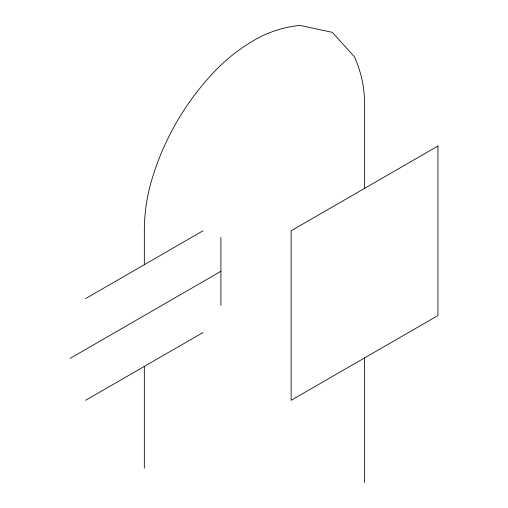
<?xml version="1.0" encoding="UTF-8"?>
<svg xmlns="http://www.w3.org/2000/svg" width="508" height="508" viewBox="0 0 508 508"><rect width="100%" height="100%" fill="white"/><g stroke="black" fill="none" stroke-linecap="round" stroke-linejoin="round"><path stroke-width="0.76" d="M85.611 298.59L203.054 230.784M70.047 358.432L220.904 271.336M85.611 400.304L203.054 332.492M364.547 188.398L364.547 103.638A113.614 113.614 0 0 0 354.451 56.807L332.302 32.353L300.05 25.4A113.614 113.614 0 0 0 254.438 40.069A177.94 177.94 0 0 0 214.23 71.799A268.821 268.821 0 0 0 151.702 180.092A177.94 177.94 0 0 0 144.329 230.784L144.329 264.687M364.547 357.924L364.547 482.6M220.904 237.433L220.904 305.238M144.329 366.401L144.329 468.116M437.953 146.018L291.141 230.784L291.141 400.304L437.953 315.544L437.953 146.018"/></g></svg>
